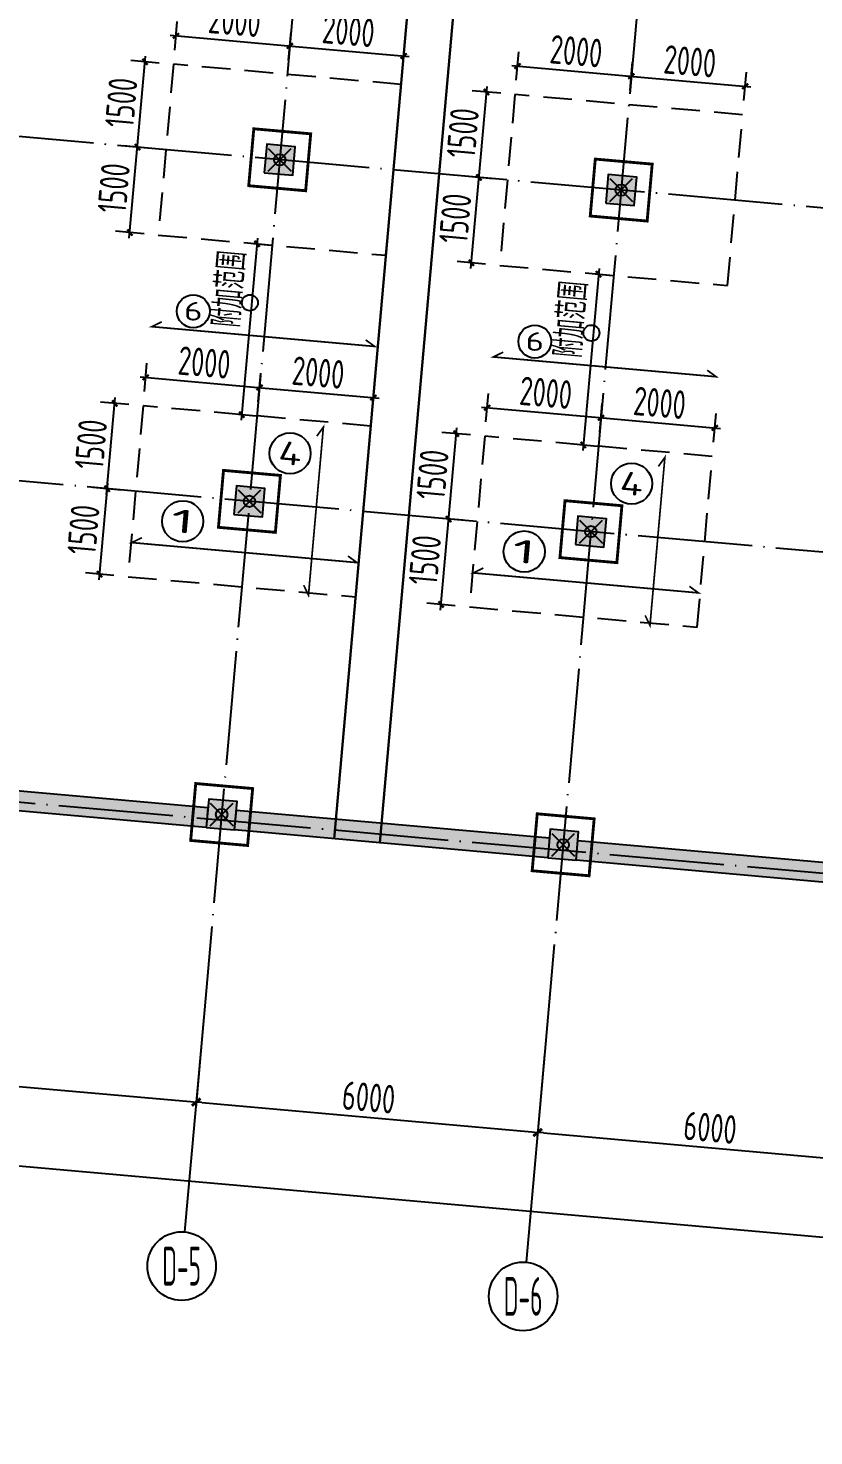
# Model space of a CAD drawing. Extents: x -57409 to 252654, y -8259 to 229119.
# Drawn here: x 70070 to 83821, y 24007 to 48636 of the extents above; entities that cross this region are included whole.
import ezdxf
from ezdxf.enums import TextEntityAlignment as Align

# ---------------------------------------------------------------- set-up
doc = ezdxf.new("R2010")
doc.units = 0
doc.header["$LTSCALE"] = 100
doc.header["$PDMODE"] = 35
doc.header["$PDSIZE"] = 200
doc.linetypes.add('DASHED', pattern=[0.75, 0.5, -0.25])
doc.linetypes.add('DOTE', pattern=[2.42, 2, -0.2, 0.02, -0.2])
doc.layers.get('0').update_dxf_attribs({"linetype": 'CONTINUOUS'})
doc.layers.get('Defpoints').update_dxf_attribs({"linetype": 'CONTINUOUS'})
for name, color, linetype in [('B-TEXT', 3, 'CONTINUOUS'), ('codim', 7, 'CONTINUOUS'), ('COLU', 7, 'CONTINUOUS'), ('CT', 2, 'CONTINUOUS'), ('dote', 253, 'DOTE'), ('h填实-柱墙', 254, 'CONTINUOUS'), ('WALL', 3, 'CONTINUOUS'), ('Z-AXIS', 3, 'CONTINUOUS'), ('Z-TEXT', 2, 'CONTINUOUS'), ('z柱下板带', 140, 'CONTINUOUS'), ('z柱下板带1', 60, 'CONTINUOUS'), ('板底钢筋', 24, 'CONTINUOUS')]:
    doc.layers.add(name, color=color, linetype=linetype)
doc.layers.add('重心计算', color=7, linetype='CONTINUOUS', plot=False)
doc.styles.add('_TCH_AXIS', font='tssdeng.shx', dxfattribs={"width": 0.7, "bigfont": 'tssdchn.shx'})
doc.styles.add('COMPLEX', font='tssdeng.shx', dxfattribs={"width": 0.7, "bigfont": 'tssdchn.shx'})
doc.styles.add('Jgcad-DIM', font='tssdeng.shx', dxfattribs={"width": 0.7, "bigfont": 'tssdchn.shx'})
doc.styles.add('TSSD_Dimension', font='tssdeng.shx', dxfattribs={"width": 0.7})
doc.dimstyles.new('TSSD_100_100$0', dxfattribs={"dimtxt": 300, "dimasz": 100, "dimexe": 100, "dimexo": 250, "dimgap": 100, "dimtad": 1, "dimdec": 0, "dimzin": 0, "dimdsep": 46, "dimtxsty": 'TSSD_Dimension', "dimblk": '_tsdbk', "dimblk1": '_tsdbk', "dimblk2": '_tsdbk', "dimsah": 1, "dimcen": 0, "dimdle": 100, "dimclrt": 7, "dimadec": 0, "dimazin": 0, "dimtfac": 1, "dimtdec": 0, "dimtix": 1, "dimtmove": 2, "dimatfit": 3, "dimldrblk": '_tsdbk', "dimfxl": 1, "dimtolj": 1, "dimtzin": 0, "dimarcsym": 0})

# ---------------------------------------------------------------- blocks, each defined once
blk = doc.blocks.new('_tsdbk')
blk.add_line((-1, 0), (0, 0))
at = {"const_width": 0.5}
blk.add_lwpolyline([(-0.7, -0.7), (0.7, 0.7)], dxfattribs=at)
blk = doc.blocks.new('*D14')
at = {"layer": 'Defpoints', "color": 0}
for p in [(48949, 33607), (214449, 18928), (214184, 15937)]:
    blk.add_point(p, dxfattribs=at)
at = {"layer": 'Z-AXIS', "color": 0, "lineweight": -2}
for p, q in [((48927, 33358), (48675, 30516)), ((48783, 30606), (214084, 15946)), ((214427, 18679), (214175, 15837))]:
    blk.add_line(p, q, dxfattribs=at)
at = {"layer": 'Z-AXIS', "color": 0, "lineweight": -2, "xscale": 100, "yscale": 100, "zscale": 100}
for p, rotation in [((48684, 30615), 174.9316457825303), ((214184, 15937), 354.9316457825303)]:
    blk.add_blockref('_tsdbk', p, dxfattribs=dict(at, rotation=rotation))
at = {"layer": 'Z-AXIS', "color": 7, "insert": (131465, 23625), "char_height": 500, "attachment_point": 5, "rotation": 354.9316, "style": 'TSSD_Dimension'}
blk.add_mtext('\\A1;166150', dxfattribs=at)
blk = doc.blocks.new('*D15')
at = {"layer": 'Defpoints', "color": 0}
for p in [(65086, 32176), (73154, 31460), (73011, 29846)]:
    blk.add_point(p, dxfattribs=at)
at = {"layer": 'Z-AXIS', "color": 0, "lineweight": -2}
for p, q in [((65063, 31927), (64934, 30462)), ((73132, 31211), (73002, 29746)), ((65042, 30552), (72911, 29854))]:
    blk.add_line(p, q, dxfattribs=at)
at = {"layer": 'Z-AXIS', "color": 0, "lineweight": -2, "xscale": 100, "yscale": 100, "zscale": 100}
for p, rotation in [((64942, 30561), 174.9316457825303), ((73011, 29846), 354.9316457825303)]:
    blk.add_blockref('_tsdbk', p, dxfattribs=dict(at, rotation=rotation))
at = {"layer": 'Z-AXIS', "color": 7, "insert": (69007, 30552), "char_height": 500, "attachment_point": 5, "rotation": 354.9316, "style": 'TSSD_Dimension'}
blk.add_mtext('\\A1;8100', dxfattribs=at)
blk = doc.blocks.new('*D20')
at = {"layer": 'Defpoints', "color": 0}
for p in [(79130, 30930), (85107, 30400), (84964, 28785)]:
    blk.add_point(p, dxfattribs=at)
at = {"layer": 'Z-AXIS', "color": 0, "lineweight": -2}
for p, q in [((79108, 30681), (78978, 29216)), ((85085, 30151), (84955, 28686)), ((79087, 29307), (84864, 28794))]:
    blk.add_line(p, q, dxfattribs=at)
at = {"layer": 'Z-AXIS', "color": 0, "lineweight": -2, "xscale": 100, "yscale": 100, "zscale": 100}
for p, rotation in [((78987, 29315), 174.9316457825303), ((84964, 28785), 354.9316457825303)]:
    blk.add_blockref('_tsdbk', p, dxfattribs=dict(at, rotation=rotation))
at = {"layer": 'Z-AXIS', "color": 7, "insert": (82006, 29399), "char_height": 500, "attachment_point": 5, "rotation": 354.9316, "style": 'TSSD_Dimension'}
blk.add_mtext('\\A1;6000', dxfattribs=at)
blk = doc.blocks.new('*D21')
at = {"layer": 'Defpoints', "color": 0}
for p in [(73154, 31460), (79130, 30930), (78987, 29315)]:
    blk.add_point(p, dxfattribs=at)
at = {"layer": 'Z-AXIS', "color": 0, "lineweight": -2}
for p, q in [((73132, 31211), (73002, 29746)), ((79108, 30681), (78978, 29216)), ((73110, 29837), (78888, 29324))]:
    blk.add_line(p, q, dxfattribs=at)
at = {"layer": 'Z-AXIS', "color": 0, "lineweight": -2, "xscale": 100, "yscale": 100, "zscale": 100}
for p, rotation in [((73011, 29846), 174.9316457825303), ((78987, 29315), 354.9316457825303)]:
    blk.add_blockref('_tsdbk', p, dxfattribs=dict(at, rotation=rotation))
at = {"layer": 'Z-AXIS', "color": 7, "insert": (76030, 29929), "char_height": 500, "attachment_point": 5, "rotation": 354.9316, "style": 'TSSD_Dimension'}
blk.add_mtext('\\A1;6000', dxfattribs=at)
blk = doc.blocks.new('_AXISO')
blk.add_circle((0, 0), 0.5)
at = {"layer": 'B-TEXT', "style": 'COMPLEX', "width": 1.450893}
blk.add_attdef('A', text='', height=0.56, dxfattribs=at).set_placement((0.249375, -0.28), (0.749375, -0.28), align=Align.FIT)
blk = doc.blocks.new('_ArchTick')
at = {"color": 0, "linetype": 'ByBlock', "const_width": 0.4}
blk.add_lwpolyline([(-0.5, -0.5), (0.5, 0.5)], dxfattribs=at)
blk = doc.blocks.new('*D1577')
at = {"layer": 'codim', "color": 0, "lineweight": -2}
blk.add_line((77818, 44430), (77968, 46123), dxfattribs=at)
at = {"layer": 'codim', "color": 7, "lineweight": -2}
for p, q in [((78208, 46002), (77710, 46046)), ((78076, 44508), (77578, 44552))]:
    blk.add_line(p, q, dxfattribs=at)
at = {"layer": 'Defpoints', "color": 0}
for p in [(77959, 46024), (78457, 45980), (78325, 44486)]:
    blk.add_point(p, dxfattribs=at)
at = {"layer": 'codim', "color": 0, "lineweight": -2, "xscale": 100, "yscale": 100, "zscale": 100}
for p, rotation in [((77959, 46024), 84.93164578921417), ((77827, 44530), 264.9316457892142)]:
    blk.add_blockref('_ArchTick', p, dxfattribs=dict(at, rotation=rotation))
at = {"layer": 'codim', "color": 1, "insert": (77544, 45308), "char_height": 500, "attachment_point": 5, "rotation": 84.9316, "style": 'Jgcad-DIM'}
blk.add_mtext('\\A1;1500', dxfattribs=at)
blk = doc.blocks.new('*D1578')
at = {"layer": 'codim', "color": 7, "lineweight": -2}
for p, q in [((78341, 47496), (77843, 47540)), ((78208, 46002), (77710, 46046))]:
    blk.add_line(p, q, dxfattribs=at)
at = {"layer": 'codim', "color": 0, "lineweight": -2}
blk.add_line((77950, 45924), (78101, 47618), dxfattribs=at)
at = {"layer": 'Defpoints', "color": 0}
for p in [(78092, 47518), (78590, 47474), (78457, 45980)]:
    blk.add_point(p, dxfattribs=at)
at = {"layer": 'codim', "color": 0, "lineweight": -2, "xscale": 100, "yscale": 100, "zscale": 100}
for p, rotation in [((78092, 47518), 84.93164578921417), ((77959, 46024), 264.9316457892142)]:
    blk.add_blockref('_ArchTick', p, dxfattribs=dict(at, rotation=rotation))
at = {"layer": 'codim', "color": 1, "insert": (77677, 46802), "char_height": 500, "attachment_point": 5, "rotation": 84.9316, "style": 'Jgcad-DIM'}
blk.add_mtext('\\A1;1500', dxfattribs=at)
blk = doc.blocks.new('*D1579')
at = {"layer": 'codim', "color": 7, "lineweight": -2}
for p, q in [((78612, 47723), (78656, 48221)), ((80604, 47546), (80648, 48044))]:
    blk.add_line(p, q, dxfattribs=at)
at = {"layer": 'codim', "color": 0, "lineweight": -2}
blk.add_line((78534, 47981), (80726, 47786), dxfattribs=at)
at = {"layer": 'Defpoints', "color": 0}
for p in [(80626, 47795), (78590, 47474), (80582, 47297)]:
    blk.add_point(p, dxfattribs=at)
at = {"layer": 'codim', "color": 0, "lineweight": -2, "xscale": 100, "yscale": 100, "zscale": 100}
for p, rotation in [((78634, 47972), 174.9316457875857), ((80626, 47795), 354.9316457875857)]:
    blk.add_blockref('_ArchTick', p, dxfattribs=dict(at, rotation=rotation))
at = {"layer": 'codim', "color": 1, "insert": (79661, 48232), "char_height": 500, "attachment_point": 5, "rotation": 354.9316, "style": 'Jgcad-DIM'}
blk.add_mtext('\\A1;2000', dxfattribs=at)
blk = doc.blocks.new('*D1580')
at = {"layer": 'codim', "color": 7, "lineweight": -2}
for p, q in [((80604, 47546), (80648, 48044)), ((82596, 47369), (82640, 47867))]:
    blk.add_line(p, q, dxfattribs=at)
at = {"layer": 'codim', "color": 0, "lineweight": -2}
blk.add_line((80527, 47804), (82718, 47610), dxfattribs=at)
at = {"layer": 'Defpoints', "color": 0}
for p in [(82618, 47618), (80582, 47297), (82574, 47120)]:
    blk.add_point(p, dxfattribs=at)
at = {"layer": 'codim', "color": 0, "lineweight": -2, "xscale": 100, "yscale": 100, "zscale": 100}
for p, rotation in [((80626, 47795), 174.9316457875857), ((82618, 47618), 354.9316457875857)]:
    blk.add_blockref('_ArchTick', p, dxfattribs=dict(at, rotation=rotation))
at = {"layer": 'codim', "color": 1, "insert": (81653, 48055), "char_height": 500, "attachment_point": 5, "rotation": 354.9316, "style": 'Jgcad-DIM'}
blk.add_mtext('\\A1;2000', dxfattribs=at)
blk = doc.blocks.new('*D1581')
at = {"layer": 'codim', "color": 7, "lineweight": -2}
for p, q in [((72232, 46532), (71734, 46576)), ((72099, 45038), (71601, 45082))]:
    blk.add_line(p, q, dxfattribs=at)
at = {"layer": 'codim', "color": 0, "lineweight": -2}
blk.add_line((71841, 44960), (71992, 46653), dxfattribs=at)
at = {"layer": 'Defpoints', "color": 0}
for p in [(71983, 46554), (72481, 46510), (72348, 45016)]:
    blk.add_point(p, dxfattribs=at)
at = {"layer": 'codim', "color": 0, "lineweight": -2, "xscale": 100, "yscale": 100, "zscale": 100}
for p, rotation in [((71983, 46554), 84.93164578921417), ((71850, 45060), 264.9316457892142)]:
    blk.add_blockref('_ArchTick', p, dxfattribs=dict(at, rotation=rotation))
at = {"layer": 'codim', "color": 1, "insert": (71568, 45838), "char_height": 500, "attachment_point": 5, "rotation": 84.9316, "style": 'Jgcad-DIM'}
blk.add_mtext('\\A1;1500', dxfattribs=at)
blk = doc.blocks.new('*D1582')
at = {"layer": 'codim', "color": 7, "lineweight": -2}
for p, q in [((72364, 48026), (71866, 48070)), ((72232, 46532), (71734, 46576))]:
    blk.add_line(p, q, dxfattribs=at)
at = {"layer": 'codim', "color": 0, "lineweight": -2}
blk.add_line((71974, 46454), (72124, 48148), dxfattribs=at)
at = {"layer": 'Defpoints', "color": 0}
for p in [(72115, 48048), (72613, 48004), (72481, 46510)]:
    blk.add_point(p, dxfattribs=at)
at = {"layer": 'codim', "color": 0, "lineweight": -2, "xscale": 100, "yscale": 100, "zscale": 100}
for p, rotation in [((72115, 48048), 84.93164578921417), ((71983, 46554), 264.9316457892142)]:
    blk.add_blockref('_ArchTick', p, dxfattribs=dict(at, rotation=rotation))
at = {"layer": 'codim', "color": 1, "insert": (71700, 47332), "char_height": 500, "attachment_point": 5, "rotation": 84.9316, "style": 'Jgcad-DIM'}
blk.add_mtext('\\A1;1500', dxfattribs=at)
blk = doc.blocks.new('*D1583')
at = {"layer": 'codim', "color": 7, "lineweight": -2}
for p, q in [((72635, 48253), (72680, 48751)), ((74628, 48076), (74672, 48574))]:
    blk.add_line(p, q, dxfattribs=at)
at = {"layer": 'codim', "color": 0, "lineweight": -2}
blk.add_line((72558, 48511), (74749, 48316), dxfattribs=at)
at = {"layer": 'Defpoints', "color": 0}
for p in [(74650, 48325), (72613, 48004), (74605, 47827)]:
    blk.add_point(p, dxfattribs=at)
at = {"layer": 'codim', "color": 0, "lineweight": -2, "xscale": 100, "yscale": 100, "zscale": 100}
for p, rotation in [((72657, 48502), 174.9316457875844), ((74650, 48325), 354.9316457875844)]:
    blk.add_blockref('_ArchTick', p, dxfattribs=dict(at, rotation=rotation))
at = {"layer": 'codim', "color": 1, "insert": (73684, 48762), "char_height": 500, "attachment_point": 5, "rotation": 354.9316, "style": 'Jgcad-DIM'}
blk.add_mtext('\\A1;2000', dxfattribs=at)
blk = doc.blocks.new('*D1584')
at = {"layer": 'codim', "color": 7, "lineweight": -2}
for p, q in [((74628, 48076), (74672, 48574)), ((76620, 47899), (76664, 48398))]:
    blk.add_line(p, q, dxfattribs=at)
at = {"layer": 'codim', "color": 0, "lineweight": -2}
blk.add_line((74550, 48334), (76741, 48140), dxfattribs=at)
at = {"layer": 'Defpoints', "color": 0}
for p in [(76642, 48149), (74605, 47827), (76598, 47650)]:
    blk.add_point(p, dxfattribs=at)
at = {"layer": 'codim', "color": 0, "lineweight": -2, "xscale": 100, "yscale": 100, "zscale": 100}
for p, rotation in [((74650, 48325), 174.9316457875844), ((76642, 48149), 354.9316457875844)]:
    blk.add_blockref('_ArchTick', p, dxfattribs=dict(at, rotation=rotation))
at = {"layer": 'codim', "color": 1, "insert": (75677, 48585), "char_height": 500, "attachment_point": 5, "rotation": 354.9316, "style": 'Jgcad-DIM'}
blk.add_mtext('\\A1;2000', dxfattribs=at)
blk = doc.blocks.new('*D1487')
at = {"layer": 'codim', "color": 0, "lineweight": -2}
blk.add_line((77288, 38454), (77438, 40147), dxfattribs=at)
at = {"layer": 'codim', "color": 7, "lineweight": -2}
for p, q in [((77678, 40025), (77180, 40069)), ((77546, 38531), (77048, 38575))]:
    blk.add_line(p, q, dxfattribs=at)
at = {"layer": 'Defpoints', "color": 0}
for p in [(77429, 40047), (77927, 40003), (77795, 38509)]:
    blk.add_point(p, dxfattribs=at)
at = {"layer": 'codim', "color": 0, "lineweight": -2, "xscale": 100, "yscale": 100, "zscale": 100}
for p, rotation in [((77429, 40047), 84.93164578921419), ((77297, 38553), 264.9316457892142)]:
    blk.add_blockref('_ArchTick', p, dxfattribs=dict(at, rotation=rotation))
at = {"layer": 'codim', "color": 1, "insert": (77014, 39331), "char_height": 500, "attachment_point": 5, "rotation": 84.9316, "style": 'Jgcad-DIM'}
blk.add_mtext('\\A1;1500', dxfattribs=at)
blk = doc.blocks.new('*D1488')
at = {"layer": 'codim', "color": 0, "lineweight": -2}
blk.add_line((77420, 39948), (77571, 41641), dxfattribs=at)
at = {"layer": 'codim', "color": 7, "lineweight": -2}
for p, q in [((77811, 41519), (77313, 41563)), ((77678, 40025), (77180, 40069))]:
    blk.add_line(p, q, dxfattribs=at)
at = {"layer": 'Defpoints', "color": 0}
for p in [(77562, 41541), (78060, 41497), (77927, 40003)]:
    blk.add_point(p, dxfattribs=at)
at = {"layer": 'codim', "color": 0, "lineweight": -2, "xscale": 100, "yscale": 100, "zscale": 100}
for p, rotation in [((77562, 41541), 84.93164578921419), ((77429, 40047), 264.9316457892142)]:
    blk.add_blockref('_ArchTick', p, dxfattribs=dict(at, rotation=rotation))
at = {"layer": 'codim', "color": 1, "insert": (77147, 40825), "char_height": 500, "attachment_point": 5, "rotation": 84.9316, "style": 'Jgcad-DIM'}
blk.add_mtext('\\A1;1500', dxfattribs=at)
blk = doc.blocks.new('*D1489')
at = {"layer": 'codim', "color": 7, "lineweight": -2}
for p, q in [((78082, 41746), (78126, 42244)), ((80074, 41570), (80118, 42068))]:
    blk.add_line(p, q, dxfattribs=at)
at = {"layer": 'codim', "color": 0, "lineweight": -2}
blk.add_line((78004, 42004), (80196, 41810), dxfattribs=at)
at = {"layer": 'Defpoints', "color": 0}
for p in [(80096, 41819), (78060, 41497), (80052, 41321)]:
    blk.add_point(p, dxfattribs=at)
at = {"layer": 'codim', "color": 0, "lineweight": -2, "xscale": 100, "yscale": 100, "zscale": 100}
for p, rotation in [((78104, 41995), 174.9316457875882), ((80096, 41819), 354.9316457875881)]:
    blk.add_blockref('_ArchTick', p, dxfattribs=dict(at, rotation=rotation))
at = {"layer": 'codim', "color": 1, "insert": (79131, 42256), "char_height": 500, "attachment_point": 5, "rotation": 354.9316, "style": 'Jgcad-DIM'}
blk.add_mtext('\\A1;2000', dxfattribs=at)
blk = doc.blocks.new('*D1490')
at = {"layer": 'codim', "color": 7, "lineweight": -2}
for p, q in [((80074, 41570), (80118, 42068)), ((82066, 41393), (82110, 41891))]:
    blk.add_line(p, q, dxfattribs=at)
at = {"layer": 'codim', "color": 0, "lineweight": -2}
blk.add_line((79997, 41827), (82188, 41633), dxfattribs=at)
at = {"layer": 'Defpoints', "color": 0}
for p in [(82088, 41642), (80052, 41321), (82044, 41144)]:
    blk.add_point(p, dxfattribs=at)
at = {"layer": 'codim', "color": 0, "lineweight": -2, "xscale": 100, "yscale": 100, "zscale": 100}
for p, rotation in [((80096, 41819), 174.9316457875882), ((82088, 41642), 354.9316457875881)]:
    blk.add_blockref('_ArchTick', p, dxfattribs=dict(at, rotation=rotation))
at = {"layer": 'codim', "color": 1, "insert": (81123, 42079), "char_height": 500, "attachment_point": 5, "rotation": 354.9316, "style": 'Jgcad-DIM'}
blk.add_mtext('\\A1;2000', dxfattribs=at)
blk = doc.blocks.new('*D1491')
at = {"layer": 'codim', "color": 0, "lineweight": -2}
blk.add_line((71311, 38984), (71462, 40677), dxfattribs=at)
at = {"layer": 'codim', "color": 7, "lineweight": -2}
for p, q in [((71702, 40555), (71204, 40599)), ((71569, 39061), (71071, 39105))]:
    blk.add_line(p, q, dxfattribs=at)
at = {"layer": 'Defpoints', "color": 0}
for p in [(71453, 40577), (71951, 40533), (71818, 39039)]:
    blk.add_point(p, dxfattribs=at)
at = {"layer": 'codim', "color": 0, "lineweight": -2, "xscale": 100, "yscale": 100, "zscale": 100}
for p, rotation in [((71453, 40577), 84.93164578921422), ((71320, 39083), 264.9316457892142)]:
    blk.add_blockref('_ArchTick', p, dxfattribs=dict(at, rotation=rotation))
at = {"layer": 'codim', "color": 1, "insert": (71038, 39861), "char_height": 500, "attachment_point": 5, "rotation": 84.9316, "style": 'Jgcad-DIM'}
blk.add_mtext('\\A1;1500', dxfattribs=at)
blk = doc.blocks.new('*D1492')
at = {"layer": 'codim', "color": 0, "lineweight": -2}
blk.add_line((71444, 40478), (71594, 42171), dxfattribs=at)
at = {"layer": 'codim', "color": 7, "lineweight": -2}
for p, q in [((71834, 42049), (71336, 42094)), ((71702, 40555), (71204, 40599))]:
    blk.add_line(p, q, dxfattribs=at)
at = {"layer": 'Defpoints', "color": 0}
for p in [(71585, 42071), (72083, 42027), (71951, 40533)]:
    blk.add_point(p, dxfattribs=at)
at = {"layer": 'codim', "color": 0, "lineweight": -2, "xscale": 100, "yscale": 100, "zscale": 100}
for p, rotation in [((71585, 42071), 84.93164578921422), ((71453, 40577), 264.9316457892142)]:
    blk.add_blockref('_ArchTick', p, dxfattribs=dict(at, rotation=rotation))
at = {"layer": 'codim', "color": 1, "insert": (71170, 41355), "char_height": 500, "attachment_point": 5, "rotation": 84.9316, "style": 'Jgcad-DIM'}
blk.add_mtext('\\A1;1500', dxfattribs=at)
blk = doc.blocks.new('*D1493')
at = {"layer": 'codim', "color": 7, "lineweight": -2}
for p, q in [((72105, 42276), (72149, 42774)), ((74097, 42100), (74142, 42598))]:
    blk.add_line(p, q, dxfattribs=at)
at = {"layer": 'codim', "color": 0, "lineweight": -2}
blk.add_line((72028, 42534), (74219, 42340), dxfattribs=at)
at = {"layer": 'Defpoints', "color": 0}
for p in [(74120, 42349), (72083, 42027), (74075, 41851)]:
    blk.add_point(p, dxfattribs=at)
at = {"layer": 'codim', "color": 0, "lineweight": -2, "xscale": 100, "yscale": 100, "zscale": 100}
for p, rotation in [((72127, 42525), 174.9316457875893), ((74120, 42349), 354.9316457875893)]:
    blk.add_blockref('_ArchTick', p, dxfattribs=dict(at, rotation=rotation))
at = {"layer": 'codim', "color": 1, "insert": (73154, 42786), "char_height": 500, "attachment_point": 5, "rotation": 354.9316, "style": 'Jgcad-DIM'}
blk.add_mtext('\\A1;2000', dxfattribs=at)
blk = doc.blocks.new('*D1494')
at = {"layer": 'codim', "color": 7, "lineweight": -2}
for p, q in [((74097, 42100), (74142, 42598)), ((76090, 41923), (76134, 42421))]:
    blk.add_line(p, q, dxfattribs=at)
at = {"layer": 'codim', "color": 0, "lineweight": -2}
blk.add_line((74020, 42357), (76211, 42163), dxfattribs=at)
at = {"layer": 'Defpoints', "color": 0}
for p in [(76112, 42172), (74075, 41851), (76068, 41674)]:
    blk.add_point(p, dxfattribs=at)
at = {"layer": 'codim', "color": 0, "lineweight": -2, "xscale": 100, "yscale": 100, "zscale": 100}
for p, rotation in [((74120, 42349), 174.9316457875893), ((76112, 42172), 354.9316457875893)]:
    blk.add_blockref('_ArchTick', p, dxfattribs=dict(at, rotation=rotation))
at = {"layer": 'codim', "color": 1, "insert": (75147, 42609), "char_height": 500, "attachment_point": 5, "rotation": 354.9316, "style": 'Jgcad-DIM'}
blk.add_mtext('\\A1;2000', dxfattribs=at)
blk = doc.blocks.new('*D2897')
at = {"layer": 'codim', "color": 0, "lineweight": -2}
blk.add_line((80062, 44432), (79777, 41245), dxfattribs=at)
at = {"layer": 'codim', "color": 7, "lineweight": -2}
for p, q in [((79991, 44338), (80302, 44310)), ((79726, 41350), (80035, 41322))]:
    blk.add_line(p, q, dxfattribs=at)
at = {"layer": 'Defpoints', "color": 0}
for p in [(79742, 44360), (79477, 41372), (79786, 41344)]:
    blk.add_point(p, dxfattribs=at)
at = {"layer": 'codim', "color": 0, "lineweight": -2, "xscale": 100, "yscale": 100, "zscale": 100}
for p, rotation in [((80053, 44332), 84.8999999995674), ((79786, 41344), 264.8999999995674)]:
    blk.add_blockref('_ArchTick', p, dxfattribs=dict(at, rotation=rotation))
at = {"layer": 'codim', "color": 1, "insert": (79569, 43543), "char_height": 500, "attachment_point": 5, "rotation": 84.9, "style": 'Jgcad-DIM'}
blk.add_mtext('\\A1;\\A1;\\A1;\\A1;附加范围', dxfattribs=at)
blk = doc.blocks.new('*D2898')
at = {"layer": 'codim', "color": 0, "lineweight": -2}
blk.add_line((74085, 44962), (73801, 41775), dxfattribs=at)
at = {"layer": 'codim', "color": 7, "lineweight": -2}
for p, q in [((74014, 44868), (74325, 44840)), ((73750, 41880), (74058, 41852))]:
    blk.add_line(p, q, dxfattribs=at)
at = {"layer": 'Defpoints', "color": 0}
for p in [(73765, 44890), (73501, 41902), (73809, 41874)]:
    blk.add_point(p, dxfattribs=at)
at = {"layer": 'codim', "color": 0, "lineweight": -2, "xscale": 100, "yscale": 100, "zscale": 100}
for p, rotation in [((74076, 44862), 84.8999999995674), ((73809, 41874), 264.8999999995674)]:
    blk.add_blockref('_ArchTick', p, dxfattribs=dict(at, rotation=rotation))
at = {"layer": 'codim', "color": 1, "insert": (73592, 44073), "char_height": 500, "attachment_point": 5, "rotation": 84.9, "style": 'Jgcad-DIM'}
blk.add_mtext('\\A1;\\A1;\\A1;\\A1;附加范围', dxfattribs=at)
blk = doc.blocks.new('后浇带现场')
at = {"color": 6, "lineweight": 30}
for points in [[(703006, 581720), (706851, 625070)], [(703803, 581649), (707583, 624270)]]:
    blk.add_lwpolyline(points, dxfattribs=at)

msp = doc.modelspace()

# ---------------------------------------------------------------- hatches: boundary and pattern name
at = {"layer": 'h填实-柱墙'}
for points in [[(74201.9, 46106.1), (74699.9, 46061.9), (74744.1, 46560), (74246, 46604.1)], [(80178.4, 45576), (80676.4, 45531.8), (80720.6, 46029.9), (80222.6, 46074.1)], [(73671.8, 40129.5), (74169.8, 40085.4), (74214, 40583.4), (73716, 40627.6)], [(79648.3, 39599.5), (80146.4, 39555.3), (80190.5, 40053.4), (79692.5, 40097.5)], [(65646.5, 35671.1), (73216.8, 34999.7), (73185.9, 34651), (65615.6, 35322.5)], [(73185.9, 34651), (73683.9, 34606.9), (73728.1, 35104.9), (73230.1, 35149.1)], [(73714.9, 34955.5), (79193.4, 34469.6), (79162.4, 34121), (73683.9, 34606.9)], [(79162.4, 34121), (79660.5, 34076.8), (79704.7, 34574.9), (79206.6, 34619)], [(79691.4, 34425.4), (87261.7, 33754), (87230.8, 33405.4), (79660.5, 34076.8)]]:
    msp.add_hatch(color=256, dxfattribs=at).paths.add_polyline_path(points)

# ---------------------------------------------------------------- linework, layer by layer
at = {"layer": 'codim'}
for centre in [(73950.6, 43831.8), (79927.1, 43301.7)]:
    msp.add_circle(centre, 140.1, dxfattribs=at)
at = {"layer": 'COLU'}
for points in [[(74201.9, 46106.1), (74699.9, 46061.9), (74744.1, 46560), (74246, 46604.1)], [(80178.4, 45576), (80676.4, 45531.8), (80720.6, 46029.9), (80222.6, 46074.1)], [(73671.8, 40129.5), (74169.8, 40085.4), (74214, 40583.4), (73716, 40627.6)], [(79648.3, 39599.5), (80146.4, 39555.3), (80190.5, 40053.4), (79692.5, 40097.5)], [(73185.9, 34651), (73683.9, 34606.9), (73728.1, 35104.9), (73230.1, 35149.1)], [(79162.4, 34121), (79660.5, 34076.8), (79704.7, 34574.9), (79206.6, 34619)]]:
    msp.add_lwpolyline(points, close=True, dxfattribs=at)
at = {"layer": 'CT', "const_width": 50}
for points in [[(73930.7, 45879.1), (74926.8, 45790.8), (75015.2, 46786.9), (74019.1, 46875.2)], [(79907.3, 45349.1), (80903.4, 45260.7), (80991.7, 46256.8), (79995.6, 46345.2)], [(73400.7, 39902.6), (74396.8, 39814.3), (74485.1, 40810.4), (73489, 40898.7)], [(79377.2, 39372.5), (80373.3, 39284.2), (80461.7, 40280.3), (79465.6, 40368.6)], [(72914.8, 34424.1), (73910.9, 34335.8), (73999.2, 35331.9), (73003.1, 35420.2)], [(78891.3, 33894), (79887.4, 33805.7), (79975.8, 34801.8), (78979.7, 34890.1)]]:
    msp.add_lwpolyline(points, close=True, dxfattribs=at)
at = {"layer": 'dote', "ltscale": 10}
for p, q in [((76703.6, 71484.3), (73153.9, 31460)), ((81416.9, 56710.1), (79130.4, 30929.9)), ((218258.6, 33580.5), (58336.3, 47764.2)), ((217728.5, 27604), (44456.4, 42971.7)), ((217233.8, 22025.9), (51531.5, 36722.2))]:
    msp.add_line(p, q, dxfattribs=at)
at = {"layer": 'WALL'}
for points in [[(65646.5, 35671.1), (73216.8, 34999.7), (73185.9, 34651), (65615.6, 35322.5)], [(73714.9, 34955.5), (79193.4, 34469.6), (79162.4, 34121), (73683.9, 34606.9)], [(79691.4, 34425.4), (87261.7, 33754), (87230.8, 33405.4), (79660.5, 34076.8)]]:
    msp.add_lwpolyline(points, close=True, dxfattribs=at)
at = {"layer": 'Z-AXIS'}
for p, q in [((73153.9, 31460), (72809.2, 27574.3)), ((79130.4, 30929.9), (78785.8, 27044.3))]:
    msp.add_line(p, q, dxfattribs=at)
at = {"layer": 'z柱下板带', "linetype": 'DASHED', "ltscale": 10}
for points in [[(72348.3, 45015.6), (76332.6, 44662.2), (76597.7, 47650.5), (72613.3, 48003.8)], [(78324.8, 44485.5), (82309.2, 44132.1), (82574.2, 47120.4), (78589.8, 47473.8)]]:
    msp.add_lwpolyline(points, close=True, dxfattribs=at)
at = {"layer": 'z柱下板带1', "linetype": 'DASHED', "ltscale": 10}
for points in [[(71818.2, 39039), (75802.6, 38685.7), (76067.6, 41673.9), (72083.2, 42027.3)], [(77794.7, 38509), (81779.1, 38155.6), (82044.1, 41143.9), (78059.8, 41497.2)]]:
    msp.add_lwpolyline(points, close=True, dxfattribs=at)
at = {"layer": '板底钢筋', "const_width": 30}
for points in [[(72409.2, 43498.2), (72234.3, 43413.3), (76134.6, 43067.4), (75977.4, 43181.7)], [(78385.7, 42968.1), (78210.9, 42883.2), (82111.2, 42537.3), (81954, 42651.7)], [(74891.5, 38891.5), (74976.4, 38716.7), (75237, 41655), (75122.7, 41497.8)], [(80868.1, 38361.4), (80953, 38186.6), (81213.6, 41125), (81099.2, 40967.8)], [(72059.3, 39720.1), (71884.4, 39635.2), (75824.4, 39285.7), (75667.2, 39400.1)], [(78035.8, 39190), (77861, 39105.1), (81801, 38755.7), (81643.8, 38870)]]:
    msp.add_lwpolyline(points, dxfattribs=at)
at = {"layer": '重心计算', "color": 5}
for p in [(74473, 46333), (74473, 46333), (80449.5, 45803), (80449.5, 45803), (73942.9, 40356.5), (73942.9, 40356.5), (79919.4, 39826.4), (79919.4, 39826.4), (73457, 34878), (73457, 34878), (79433.5, 34347.9), (79433.5, 34347.9)]:
    msp.add_point(p, dxfattribs=at)

# ---------------------------------------------------------------- block references
at = {"color": 3, "lineweight": 30}
msp.add_blockref('后浇带现场', (-627579.1, -547267.4), dxfattribs=at)
at = {"layer": 'Z-AXIS'}
ref = msp.add_blockref('_AXISO', (72756.2, 26976.7), dxfattribs=dict(at, xscale=1199.999999999998, yscale=1200, zscale=1200, rotation=359.9996457873818))
ref.add_attrib('A', 'D-5', dxfattribs={"color": 7, "height": 678.82, "rotation": 359.99965, "style": '_TCH_AXIS', "width": 0.42623}).set_placement((72416.8, 26637.3), (73095.6, 26637.3), align=Align.FIT)
ref = msp.add_blockref('_AXISO', (78732.8, 26446.6), dxfattribs=dict(at, xscale=1199.999999999998, yscale=1200, zscale=1200, rotation=359.9996457873818))
ref.add_attrib('A', 'D-6', dxfattribs={"color": 7, "height": 678.82, "rotation": 359.99965, "style": '_TCH_AXIS', "width": 0.433333}).set_placement((78393.4, 26107.2), (79072.2, 26107.2), align=Align.FIT)
at = {"layer": 'Z-TEXT'}
ref = msp.add_blockref('_AXISO', (72960.6, 43682.8), dxfattribs=dict(at, xscale=576.0000000000059, yscale=576, zscale=576, rotation=359.9996457873814))
ref.add_attrib('A', '6', dxfattribs={"layer": 'Z-AXIS', "color": 7, "height": 325.8, "rotation": 359.99965, "style": '_TCH_AXIS', "width": 2}).set_placement((72797.7, 43519.9), (73123.5, 43519.9), align=Align.FIT)
ref = msp.add_blockref('_AXISO', (78937.1, 43152.7), dxfattribs=dict(at, xscale=576.0000000000059, yscale=576, zscale=576, rotation=359.9996457873814))
ref.add_attrib('A', '6', dxfattribs={"layer": 'Z-AXIS', "color": 7, "height": 325.8, "rotation": 359.99965, "style": '_TCH_AXIS', "width": 2}).set_placement((78774.2, 42989.8), (79100.1, 42989.8), align=Align.FIT)
ref = msp.add_blockref('_AXISO', (74654.5, 41196.7), dxfattribs=dict(at, xscale=720.0000000000074, yscale=720.0000000000005, zscale=720, rotation=354.9312915747627))
ref.add_attrib('A', '4', dxfattribs={"layer": 'Z-AXIS', "color": 7, "height": 407.3, "rotation": 354.93129, "style": '_TCH_AXIS', "width": 1.733333}).set_placement((74433.6, 41011.9), (74839.3, 40975.9), align=Align.FIT)
ref = msp.add_blockref('_AXISO', (80631, 40666.6), dxfattribs=dict(at, xscale=720.0000000000065, yscale=720.0000000000005, zscale=720, rotation=354.9312915747627))
ref.add_attrib('A', '4', dxfattribs={"layer": 'Z-AXIS', "color": 7, "height": 407.3, "rotation": 354.93129, "style": '_TCH_AXIS', "width": 1.733333}).set_placement((80410.2, 40481.8), (80815.9, 40445.8), align=Align.FIT)
ref = msp.add_blockref('_AXISO', (72775.1, 40008.3), dxfattribs=dict(at, xscale=720.0000000000074, yscale=720.0000000000005, zscale=720, rotation=354.9312915747627))
ref.add_attrib('A', '1', dxfattribs={"layer": 'Z-AXIS', "color": 7, "height": 407.3, "rotation": 354.93129, "style": '_TCH_AXIS', "width": 2.888889}).set_placement((72554.3, 39823.4), (72960, 39787.4), align=Align.FIT)
ref = msp.add_blockref('_AXISO', (78751.7, 39478.2), dxfattribs=dict(at, xscale=720.0000000000065, yscale=720.0000000000005, zscale=720, rotation=354.9312915747627))
ref.add_attrib('A', '1', dxfattribs={"layer": 'Z-AXIS', "color": 7, "height": 407.3, "rotation": 354.93129, "style": '_TCH_AXIS', "width": 2.888889}).set_placement((78530.8, 39293.4), (78936.5, 39257.4), align=Align.FIT)

# ---------------------------------------------------------------- dimensions: what is measured, and where the dimension line sits
at = {"layer": 'codim'}
for base, p1, p2, angle, picture, middle in [((74649.6, 48325.2), (72613.3, 48003.8), (74605.5, 47827.2), 354.93165, '*D1583', (73684.5, 48762.2)), ((76641.8, 48148.5), (74605.5, 47827.2), (76597.7, 47650.5), 354.93165, '*D1584', (75676.7, 48585.5)), ((80626.2, 47795.1), (78589.8, 47473.8), (80582, 47297.1), 354.93165, '*D1579', (79661, 48232.1)), ((82618.4, 47618.4), (80582, 47297.1), (82574.2, 47120.4), 354.93165, '*D1580', (81653.2, 48055.4)), ((72115.3, 48048), (72480.8, 46509.7), (72613.3, 48003.8), 84.93165, '*D1582', (71700.4, 47331.9)), ((78091.8, 47518), (78457.3, 45979.6), (78589.8, 47473.8), 84.93165, '*D1578', (77676.9, 46801.8)), ((71982.7, 46553.9), (72348.3, 45015.6), (72480.8, 46509.7), 84.93165, '*D1581', (71567.8, 45837.7)), ((77959.3, 46023.8), (78324.8, 44485.5), (78457.3, 45979.6), 84.93165, '*D1577', (77544.4, 45307.7)), ((74119.6, 42348.7), (72083.2, 42027.3), (74075.4, 41850.6), 354.93165, '*D1493', (73154.4, 42785.6)), ((76111.8, 42172), (74075.4, 41850.6), (76067.6, 41673.9), 354.93165, '*D1494', (75146.6, 42608.9)), ((80096.1, 41818.6), (78059.8, 41497.2), (80052, 41320.6), 354.93165, '*D1489', (79131, 42255.6)), ((82088.3, 41641.9), (80052, 41320.6), (82044.1, 41143.9), 354.93165, '*D1490', (81123.1, 42078.9)), ((71585.2, 42071.5), (71950.7, 40533.2), (72083.2, 42027.3), 84.93165, '*D1492', (71170.3, 41355.3)), ((77561.7, 41541.4), (77927.3, 40003.1), (78059.8, 41497.2), 84.93165, '*D1488', (77146.8, 40825.3)), ((71452.7, 40577.3), (71818.2, 39039), (71950.7, 40533.2), 84.93165, '*D1491', (71037.8, 39861.2)), ((77429.2, 40047.3), (77794.7, 38509), (77927.3, 40003.1), 84.93165, '*D1487', (77014.3, 39331.1))]:
    dim = msp.add_linear_dim(base=base, p1=p1, p2=p2, angle=angle, dimstyle='TSSD_100_100$0', override={"dimtxt": 500, "dimexe": 250, "dimtxsty": 'Jgcad-DIM', "dimblk": 'ArchTick', "dimblk1": 'ArchTick', "dimblk2": 'ArchTick', "dimclre": 7, "dimclrt": 1, "dimadec": 3}, dxfattribs=at)
    dim.commit()
    dim.dimension.update_dxf_attribs({"geometry": picture, "text_midpoint": middle})
for base, p1, p2, picture, middle in [((73809.4, 41874.3), (73765.3, 44890.1), (73500.7, 41901.8), '*D2898', (73592.5, 44073.2)), ((79786, 41344.2), (79741.8, 44360), (79477.3, 41371.7), '*D2897', (79569, 43543.1))]:
    dim = msp.add_linear_dim(base=base, p1=p1, p2=p2, angle=84.9, text='\\A1;\\A1;\\A1;附加范围', dimstyle='TSSD_100_100$0', override={"dimtxt": 500, "dimexe": 250, "dimtxsty": 'Jgcad-DIM', "dimblk": 'ArchTick', "dimblk1": 'ArchTick', "dimblk2": 'ArchTick', "dimclre": 7, "dimclrt": 1, "dimadec": 3}, dxfattribs=at)
    dim.commit()
    dim.dimension.update_dxf_attribs({"geometry": picture, "text_midpoint": middle, "dimtype": 160})
at = {"layer": 'Z-AXIS'}
for base, p1, p2, picture, middle in [((214183.9, 15936.9), (48948.9, 33606.7), (214449.2, 18928.3), '*D14', (131464.7, 23624.7)), ((73010.7, 29845.6), (65085.5, 32175.5), (73153.9, 31460), '*D15', (69007.4, 30552)), ((78987.2, 29315.5), (73153.9, 31460), (79130.4, 30929.9), '*D21', (76029.9, 29929.1)), ((84963.8, 28785.4), (79130.4, 30929.9), (85106.9, 30399.8), '*D20', (82006.4, 29399.1))]:
    dim = msp.add_linear_dim(base=base, p1=p1, p2=p2, angle=354.93165, dimstyle='TSSD_100_100$0', override={"dimtxt": 500}, dxfattribs=at)
    dim.commit()
    dim.dimension.update_dxf_attribs({"geometry": picture, "text_midpoint": middle})

doc.saveas('drawing.dxf')
